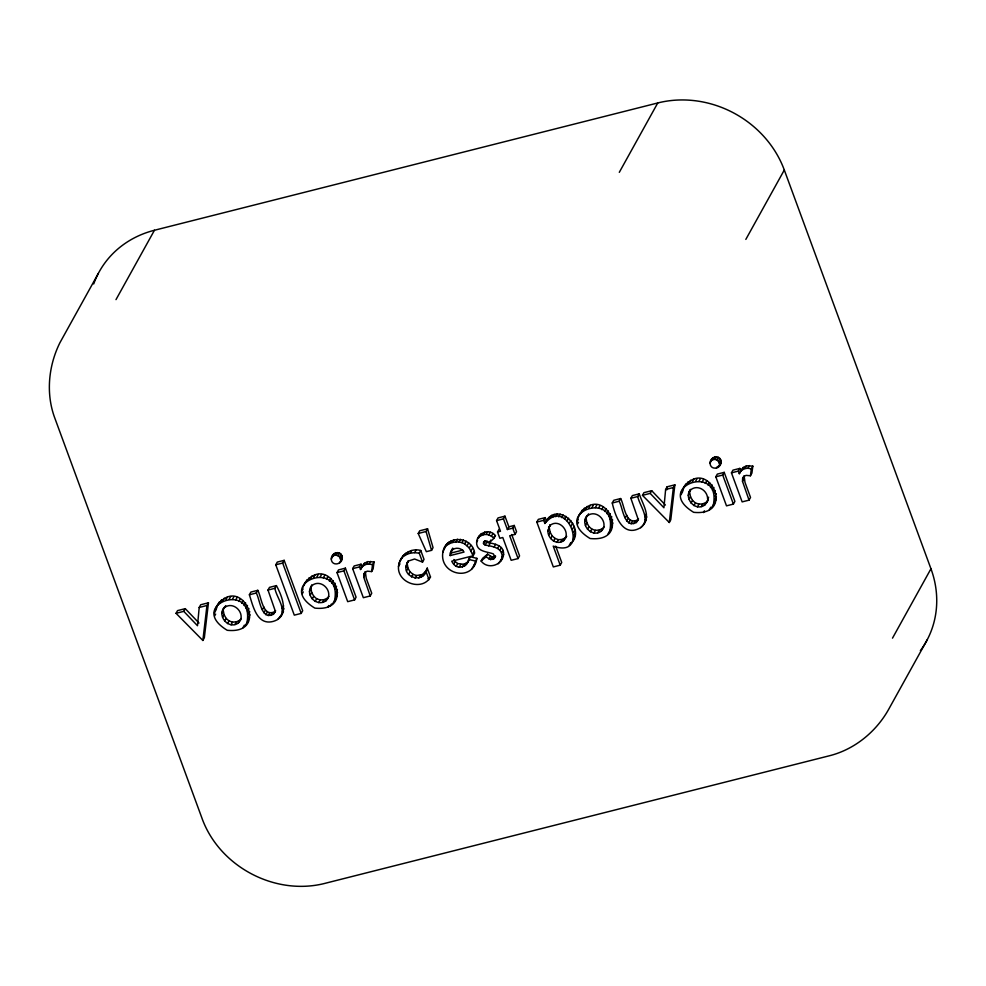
<?xml version="1.0" encoding="UTF-8"?>
<svg xmlns="http://www.w3.org/2000/svg" width="986" height="986" viewBox="0 0 986 986"><rect width="100%" height="100%" fill="white"/><g stroke="black" fill="none" stroke-linecap="round" stroke-linejoin="round"><path stroke-width="1.48" d="M370.243 595.951L363.723 577.167L363.834 574.308L365.325 571.609L366.2 578.19L371.734 593.252L370.243 595.951L363.341 597.689L352.655 568.639L354.159 565.952L361.061 564.202L362.01 566.79L360.519 569.489L359.557 566.901L361.061 564.202M749.04 500.149L742.52 481.365L742.618 478.506L744.122 475.807L744.997 482.388L750.531 497.449L749.04 500.149L742.138 501.886L731.452 472.836L732.943 470.149L739.845 468.399L740.806 470.988L739.303 473.687L738.354 471.098L739.845 468.399M483.51 543.631L483.608 541.906L485.001 540.883L487.084 541.08L489.339 542.719L493.949 538.319L495.453 535.62C489.413 527.929 477.249 532.945 476.62 542.177C476.238 551.827 486.924 551.482 493.345 553.898L494.935 556.868L493.764 558.852L490.572 559.567L486.036 556.88L481.119 561.034C487.799 569.957 502.601 565.335 503.599 554.403C504.166 544.851 493.616 543.656 486.603 542.349L485.001 540.932L483.51 543.631L485.112 545.048C492.125 546.355 502.675 547.55 502.108 557.102L500.876 560.886M451.268 551.026C454.46 546.823 461.473 547.538 464.049 552.074L450.183 555.586L450.343 553.097L452.759 548.327L450.343 553.097M450.183 555.586L451.834 550.398M442.911 552.049C438.819 574.801 473.379 582.751 476.879 558.347L469.891 556.659C468.707 566.642 456.826 572.065 451.736 561.194L473.144 555.771L474.648 553.072C472.282 535.953 445.635 534.535 442.911 552.049L445.278 546.614M199.197 607.462L197.496 625.716L183.766 611.357L176.038 613.317L202.857 640.469L204.349 637.769L208.453 602.791L200.688 604.763L199.197 607.462L206.961 605.49L208.453 602.791M665.624 489.487L663.923 507.753L650.193 493.394L642.465 495.342L669.284 522.506L670.776 519.807L674.88 484.829L667.128 486.788L665.624 489.487L673.389 487.528L674.88 484.829M666.844 489.832L667.128 486.788M545.221 517.625L538.319 519.363L536.828 522.062L553.319 566.925L560.221 565.175L553.22 546.121C590.848 559.506 567.702 494.898 544.888 523.48L543.73 520.325L545.221 517.625L546.38 520.781L544.888 523.48M571.153 543.397C586.337 528.25 558.347 501.43 546.38 520.781M273.319 614.327L274.65 612.516L274.921 609.977L267.995 590.059L269.498 587.36L276.4 585.61C282.206 596.049 290.204 616.595 273.134 621.426C256.939 625.765 252.897 605.614 249.384 594.768L250.875 592.068L257.777 590.318C261.475 596.74 262.535 617.68 274.823 611.628L273.319 614.327C261.043 620.379 259.971 599.439 256.286 593.017L257.777 590.318M636.192 522.555L637.535 520.731L637.794 518.205L630.867 498.275L632.371 495.576L639.273 493.838C643.106 505.867 652.547 517.638 640.653 527.658C622.869 538.122 615.19 516.072 612.257 502.983L613.748 500.296L620.65 498.546C624.348 504.968 625.407 525.908 637.695 519.856L636.192 522.555C623.916 528.607 622.856 507.667 619.159 501.245L620.65 498.546M202.857 640.469L206.961 605.49M669.284 522.506L673.389 487.528M363.834 574.308L365.017 572.311L367.297 571.165L371.636 571.572L372.535 564.633L374.039 561.934L367.692 561.638L364.413 563.289L362.01 566.79M374.039 561.934L373.139 568.873L371.636 571.572M742.618 478.506L743.814 476.509L746.094 475.363L750.432 475.77L751.332 468.831L752.823 466.131L746.488 465.836L743.197 467.487L740.806 470.988M752.823 466.131L751.924 473.07L750.432 475.77M280.936 616.225C285.558 606.883 276.425 597.269 274.897 588.309L276.4 585.61M639.273 493.838L637.769 496.537C639.52 505.806 651.426 519.585 640.653 527.658M246.82 623.288C255.83 579.768 185.516 604.997 227.224 630.288C271.47 634.898 240.436 571.042 216.168 607.105M334.464 601.115C343.473 557.595 273.147 582.825 314.854 608.115C359.114 612.737 328.067 548.882 303.799 584.944M609.705 531.503C618.703 487.984 548.389 513.213 590.096 538.504C634.355 543.126 603.309 479.27 579.041 515.333M713.26 505.313C722.27 461.793 651.943 487.022 693.651 512.313C737.91 516.935 706.863 453.079 682.595 489.142M215.983 610.174L217.659 604.406M398.492 566.506C399.429 555.857 410.102 547.415 420.751 550.471L424.029 559.395L422.538 562.094L414.588 559.013L408.845 560.898C396.927 575.467 424.461 586.633 427.246 568.133L430.5 576.983C422.415 591.674 397.087 582.972 398.492 566.506L399.983 563.807M682.411 492.211L684.087 486.443M547.883 531.06L550.065 524.934L547.883 531.06C547.822 538.75 556.757 545.751 563.647 540.673L566.568 536.236L563.647 540.673M565.57 538.036C568.984 529.63 558.594 519.129 550.582 525.02L548.561 527.633M688.265 495.514L690.52 489.413C683.335 498.066 695.29 512.116 704.756 505.017L706.888 502.392L708.614 497.178M222.589 610.087L224.709 607.438C232.93 601.3 244.047 611.419 240.448 620.367L238.329 622.979C229.356 629.808 217.413 617.026 223.588 608.288M221.825 613.489L224.081 607.388M309.468 591.317L311.724 585.216L309.468 591.317C309.345 599.537 318.885 605.971 325.959 600.819L328.091 598.194C331.678 589.258 320.573 579.127 312.352 585.277L310.233 587.915M585.462 518.303L587.582 515.666C595.803 509.515 606.92 519.647 603.333 528.582L601.201 531.207C592.241 538.036 580.286 525.242 586.46 516.504M584.71 521.705L586.966 515.604M405.838 567.098L408.167 560.923L406.663 563.622M340.355 561.983L342.315 557.608C341.92 549.978 331.062 552.012 331.259 559.062C331.653 566.703 342.524 564.695 342.315 557.608M719.139 466.181L721.111 461.805C720.717 454.176 709.858 456.21 710.056 463.26C710.45 470.901 721.321 468.892 721.111 461.805M712.015 458.909L710.056 463.26M478.444 538.381L479.085 536.174M469.225 558.803L469.891 556.659M473.946 565.594L476.879 558.347M305.303 582.245L302.628 587.779M580.532 512.634L577.87 518.168M401.696 557.928L399.01 563.511M424.325 573.864L427.246 568.133M466.255 564.719L468.892 559.875L467.401 562.575M98.304 273.467L59.85 342.857C48.376 366.052 45.689 394.03 54.945 418.458L201.588 817.147C218.744 866.608 275.476 896.644 326.021 883.086L829.263 755.806C854.492 749.545 876.234 731.723 888.768 709.144L927.234 639.754M115.991 299.633L154.457 230.256L657.761 102.963A101.262 91.168 29 0 1 784.301 170.011L930.957 568.774A101.262 91.168 29 0 1 920.369 650.661M176.038 613.317L177.529 610.617L185.257 608.658L198.987 623.016M183.766 611.357L185.257 608.658M214.997 609.952L216.489 607.253M217.894 604.566L219.397 601.867M214.492 612.873L215.49 611.073M220.088 602.495L221.579 599.796M222.737 600.93L224.229 598.231M214.652 615.88L215.651 614.093M225.831 599.845L227.322 597.146M224.709 607.438L225.708 605.638M229.146 599.303L230.65 596.604M222.577 617.322L224.069 614.623L223.329 610.79M232.425 599.389L233.916 596.69M235.642 600.092L237.133 597.393M224.611 621.069L226.102 618.37L224.069 614.623M238.822 601.411L240.313 598.712M227.495 623.608L228.999 620.909L226.102 618.37M241.693 603.259L243.185 600.56M231.057 624.816L232.548 622.117L236.406 621.833L239.82 620.28L241.237 618.542M244.084 605.49L245.588 602.791M234.914 624.532L236.406 621.833M245.995 608.128L247.498 605.429M238.329 622.979L239.82 620.28M247.437 611.172L248.928 608.473M248.299 614.377L249.791 611.677M275.772 564.781L277.263 562.082L284.165 560.344L302.69 610.716L301.198 613.415L294.296 615.153L275.772 564.781L282.674 563.043L284.165 560.344M242.839 627.885L244.343 625.186M248.484 617.458L249.976 614.759M245.07 625.827L248.324 620.588M247.991 620.428L249.483 617.729M262.412 609.693L263.903 606.994M263.94 612.762L265.431 610.063M265.863 614.734L267.366 612.035M268.192 615.621L269.696 612.922M270.928 615.424L272.419 612.725M274.65 612.516L275.649 610.716M282.058 608.436L283.561 605.737M277.781 619.442L282.44 613.526M282.415 611.382L283.906 608.682M282.033 613.834L283.524 611.135M305.537 582.393L307.028 579.694M307.718 580.335L309.222 577.636M302.123 590.713L303.121 588.913M310.368 578.757L311.859 576.058M302.283 593.72L303.281 591.92M313.462 577.673L314.965 574.974M316.789 577.143L318.281 574.444M310.208 595.162L311.699 592.463L310.96 588.617M320.056 577.229L321.547 574.53M331.259 559.062L332.75 556.363M331.727 557.41L334.316 553.38M332.824 556.079L334.414 555.328L335.918 552.628M323.272 577.932L324.776 575.232M312.242 598.909L313.733 596.21L311.699 592.463M334.414 555.328L336.263 555.217L337.767 552.517M336.263 555.217L338.075 555.808L339.578 553.109M326.452 579.25L327.944 576.551M340.823 560.307L339.578 556.942L341.082 554.255M315.138 601.448L316.629 598.749L313.733 596.21M340.527 558.544L342.019 555.845M329.324 581.087L330.828 578.388M339.27 563.302L341.846 559.284M318.688 602.643L320.179 599.944L324.049 599.673L327.451 598.12L328.88 596.37M337.015 572.607L338.506 569.908L345.408 568.158L356.094 597.208L354.603 599.907L347.701 601.657L337.015 572.607L343.917 570.857L345.408 568.158M331.727 583.33L333.219 580.631M322.545 602.372L324.049 599.673M333.638 585.967L335.129 583.268M325.959 600.819L327.451 598.12M335.067 588.999L336.559 586.3M327.783 607.302L328.782 605.503M335.93 592.204L337.422 589.505M330.483 605.724L331.481 603.925M336.115 595.298L337.619 592.598M332.701 603.666L335.955 598.416M335.622 598.268L337.126 595.569M360.519 569.489L364.413 563.289M362.91 565.989L366.2 564.337L367.692 561.638M366.2 564.337L369.146 564.066L370.637 561.367M363.723 577.167L365.214 574.468M400.205 560.627L403.471 555.34M401.98 558.039L405.727 553.245M418.212 533.488L419.703 530.788L427.567 528.804L433.051 547.649L431.56 550.348L426.346 551.667L418.212 533.488L426.063 531.491L427.567 528.804M404.235 555.944L406.959 554.342L408.45 551.642M619.294 172.34L657.761 102.963M406.959 554.342L410.151 553.22L411.643 550.521M410.151 553.22L414.638 552.653L416.129 549.954M406.54 570.931L408.031 568.232L407.329 564.399M422.538 562.094L419.247 553.171L420.751 550.471M408.524 574.493L410.028 571.794L408.031 568.232M411.495 577.007L412.986 574.308L410.028 571.794M415.069 578.252L416.573 575.553L422.6 574.456L425.816 571.165M418.865 578.018L420.369 575.319M421.108 577.155L422.6 574.456M422.871 575.861L424.362 573.162M443.786 549.313L446.744 544.235M445.241 546.934L448.716 542.3M447.225 544.999L449.715 543.508L451.218 540.809M449.715 543.508L452.722 542.46L454.226 539.761M452.722 542.46L455.951 541.918L457.442 539.219M455.951 541.918L459.008 541.98L460.499 539.28M459.008 541.98L461.916 542.645L463.408 539.946M473.144 555.771L469.287 548.019L464.665 543.902L466.156 541.203M453.659 564.214L455.15 561.515L453.868 559.506M467.142 545.702L468.633 543.003M456.222 566.284L457.726 563.585L463.925 564.3L467.746 562.02M469.287 548.019L470.79 545.32M459.217 567.233L460.709 564.534M471.111 550.854L472.602 548.154M462.422 566.999L463.925 564.3M476.62 542.177L477.618 540.377M477.594 538.874L481.427 533.549M464.665 566.1L466.168 563.4M479.935 536.248L483.313 534.72L484.804 532.021M472.602 554.181L474.093 551.482M483.313 534.72L486.123 534.4L487.626 531.7M511.697 534.498L519.56 555.87L518.069 558.569L511.167 560.307L502.786 537.518L499.84 538.27L497.536 532.009L500.481 531.257L496.562 520.608L498.053 517.909L504.955 516.171L508.875 526.82L507.383 529.519L503.464 518.87L504.955 516.171M486.123 534.4L488.834 534.893L490.338 532.193M471.69 569.033L475.437 562.895M485.112 545.048L486.603 542.349M493.949 538.319L491.447 536.199L492.938 533.5M489.339 542.719L490.831 540.02M488.711 545.936L490.202 543.237M481.119 561.034L482.61 558.335L487.528 554.181L492.063 556.868L495.255 556.166L493.764 558.852M497.536 532.009L499.027 529.309M486.036 556.88L487.528 554.181M494.109 546.983L495.613 544.284M488.883 559.062L490.375 556.363M490.572 559.567L492.063 556.868M497.659 548.302L499.15 545.603M492.297 559.444L493.801 556.745M494.639 558.002L495.638 556.203M499.927 550.213L501.418 547.513M507.383 529.519L512.745 528.151L514.236 525.452L516.541 531.725L515.049 534.424L509.688 535.78L518.069 558.569M501.48 553.047L502.983 550.348M498.201 563.77L502.379 558.187M502.108 557.102L503.599 554.403M546.355 521.212L547.859 518.513M548.154 519.4L549.646 516.701M550.262 518.057L551.753 515.358M552.69 517.169L554.194 514.47M555.747 516.701L557.238 514.002M548.684 534.979L550.176 532.28L549.375 528.36M558.717 516.849L560.221 514.15M561.626 517.625L563.129 514.926M550.644 538.553L552.135 535.854L550.176 532.28M564.473 519.018L565.964 516.319M553.528 541.117L555.019 538.418L552.135 535.854M567.098 520.904L568.602 518.205M556.942 542.386L558.433 539.687L562.106 539.465L565.138 537.974M569.329 523.209L570.832 520.509M560.615 542.164L562.106 539.465M571.165 525.932L572.656 523.233M580.779 512.782L582.27 510.082M572.595 529.063L574.086 526.364M582.96 510.723L584.451 508.024M577.365 521.101L578.363 519.302M577.525 524.108L578.523 522.309M585.61 509.146L587.101 506.447M573.495 532.255L574.986 529.556M588.704 508.061L590.207 505.362M573.79 535.299L575.282 532.6M569.255 545.344L570.758 542.645M573.482 538.208L574.974 535.509M587.582 515.666L588.58 513.866M592.019 507.531L593.523 504.832M560.221 565.175L561.724 562.476L555.71 546.145M595.298 507.617L596.789 504.918M585.45 525.55L586.941 522.851L586.202 519.006M745.835 239.401L784.301 170.011M598.514 508.32L600.018 505.621M587.483 529.297L588.975 526.598L586.941 522.851M601.694 509.639L603.185 506.94M590.367 531.836L591.871 529.137L588.975 526.598M604.566 511.475L606.057 508.776M593.929 533.032L595.421 530.332L599.278 530.061L602.692 528.508L604.11 526.758M606.957 513.718L608.461 511.019M597.787 532.76L599.278 530.061M608.88 516.356L610.371 513.657M601.201 531.207L602.692 528.508M610.309 519.388L611.801 516.689M611.172 522.592L612.663 519.893M611.357 525.686L612.848 522.987M607.943 534.055L609.434 531.355M610.864 528.656L612.368 525.957M625.284 517.921L626.788 515.222M626.813 520.978L628.316 518.279M642.465 495.342L643.957 492.655L651.697 490.695L665.427 505.054M628.748 522.962L630.239 520.263M631.077 523.849L632.568 521.15M650.193 493.394L651.697 490.695M633.801 523.652L635.292 520.953M637.535 520.731L638.534 518.932M644.93 516.664L646.434 513.965M645.288 519.61L646.779 516.91M643.809 524.441L646.397 519.363M681.425 491.977L682.916 489.278M684.333 486.591L685.825 483.892M686.515 484.533L688.018 481.834M680.919 494.91L681.918 493.111M689.165 482.955L690.656 480.256M692.258 481.871L693.762 479.171M695.586 481.341L697.077 478.641M698.852 481.427L700.343 478.728M689.004 499.36L690.496 496.661L689.756 492.815M710.524 461.608L713.112 457.578M711.621 460.277L713.211 459.525L714.702 456.826M702.069 482.129L703.573 479.43M713.211 459.525L715.06 459.402L716.563 456.715M691.038 503.106L692.529 500.407L690.496 496.661M715.06 459.402L716.871 460.006L718.363 457.307M705.249 483.448L706.74 480.749M693.934 505.645L695.426 502.946L692.529 500.407M719.607 464.505L718.375 461.14L719.866 458.441M719.324 462.742L720.815 460.043M716.452 468.251L717.451 466.452M708.121 485.285L709.624 482.585M718.067 467.5L720.643 463.482M697.484 506.841L698.975 504.142L702.845 503.871L706.247 502.318L708.379 499.692L706.888 502.392M715.811 476.793L717.303 474.106L724.205 472.356L734.89 501.406L733.399 504.105L726.497 505.843L715.811 476.793L722.713 475.055L724.205 472.356M710.512 487.528L712.015 484.829M701.342 506.57L702.845 503.871M712.434 490.165L713.926 487.466M704.756 505.017L706.247 502.318M713.864 493.197L715.355 490.498M703.425 512.597L704.423 510.797M714.727 496.402L716.218 493.703M714.912 499.495L716.403 496.796M709.279 509.922L710.77 507.223M714.419 502.466L715.922 499.766M711.498 507.864L714.751 502.613M739.303 473.687L743.197 467.487M741.706 470.186L744.985 468.535L746.488 465.836M744.985 468.535L747.943 468.264L749.434 465.565M742.52 481.365L744.011 478.666M892.503 638.152L930.957 568.774M572.644 540.698L574.074 538.27M610.026 530.505L611.197 528.804M689.017 492.113L691.149 489.475C698.199 484.336 707.726 490.794 707.615 498.978M493.604 537.382L495.453 535.62M428.084 578.757L430.5 576.983M496.562 520.608L503.464 518.87M508.875 526.82L514.236 525.452M249.384 594.768L256.286 593.017M267.995 590.059L274.897 588.309M352.655 568.639L359.557 566.901M536.828 522.062L543.73 520.325M612.257 502.983L619.159 501.245M630.867 498.275L637.769 496.537M731.452 472.836L738.354 471.098M451.674 552.887L462.767 550.077M414.638 552.653L419.247 553.171M747.943 468.264L751.332 468.831M369.146 564.066L372.535 564.633M468.399 559.358L475.388 561.046M695.426 502.946L698.975 504.142M591.871 529.137L595.421 530.332M316.629 598.749L320.179 599.944M228.999 620.909L232.548 622.117M412.986 574.308L416.573 575.553M555.019 538.418L558.433 539.687M461.916 542.645L464.665 543.902M488.834 534.893L491.447 536.199M716.871 460.006L718.375 461.14M338.075 555.808L339.578 556.942M455.15 561.515L457.726 563.585M722.713 475.055L733.399 504.105M512.745 528.151L515.049 534.424M425.742 570.832L429.009 579.682M343.917 570.857L354.603 599.907M282.674 563.043L301.198 613.415M426.063 531.491L431.56 550.348M93.707 283.956A101.262 91.168 29 0 1 154.457 230.256"/></g></svg>
